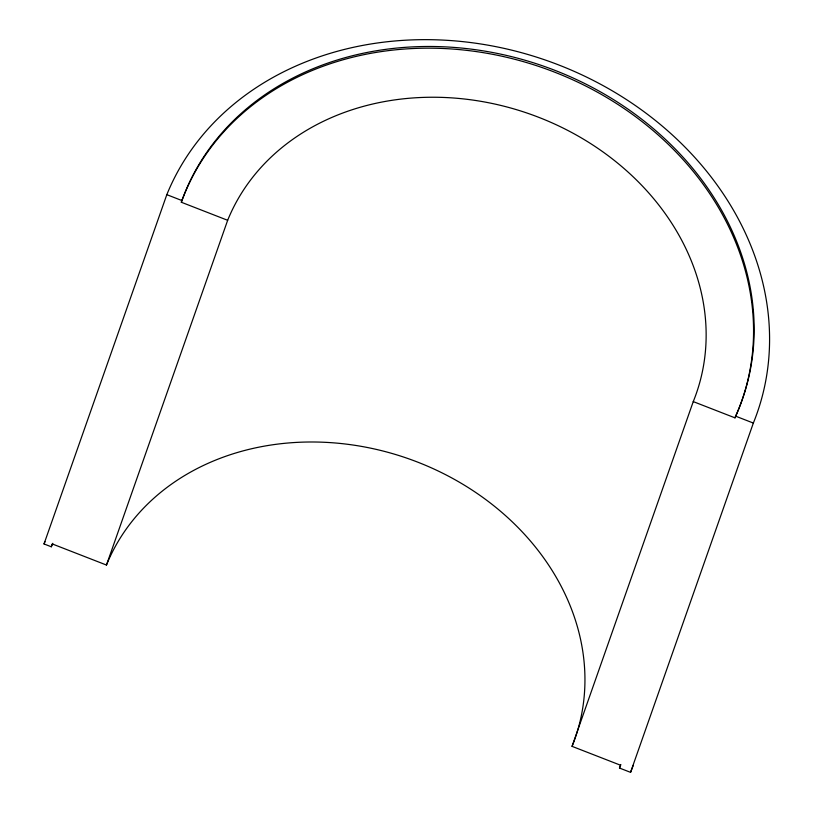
<?xml version="1.0" encoding="UTF-8"?>
<svg xmlns="http://www.w3.org/2000/svg" width="813" height="813" viewBox="0 0 813 813"><rect width="100%" height="100%" fill="white"/><g stroke="black" fill="none" stroke-linecap="round" stroke-linejoin="round"><path stroke-width="1.22" d="M44.024 543.948L166.817 194.663A314.794 263.016 19.4 0 1 559.07 65.091A314.794 263.016 19.4 0 1 753.346 423.065L630.553 772.35L619.486 768.041L620.482 765.206L572.057 746.354A249.886 208.778 19.4 0 0 417.841 462.191A249.886 208.778 19.4 0 0 106.462 565.045L52.296 543.948L51.3 546.783L44.024 543.948A314.794 263.016 19.4 0 1 44.969 541.661M735.592 416.154L734.993 417.852L693.255 401.602A249.886 208.778 19.4 0 0 539.039 117.438A249.886 208.778 19.4 0 0 227.66 220.293L181.319 202.244L181.919 200.547A297.314 248.412 19.4 0 1 555.33 70.507A297.314 248.412 19.4 0 1 735.592 416.154L753.346 423.065M106.462 565.045L227.66 220.293M572.057 746.354L693.255 401.602M166.817 194.663L181.919 200.547M620.858 764.555A304.946 254.784 19.4 0 1 619.486 768.041M51.3 546.783A304.946 254.784 19.4 0 1 52.743 543.328M633.246 765.399A314.794 263.016 19.4 0 1 630.553 772.35M181.319 202.244A297.314 248.412 19.4 0 1 554.74 72.205A297.314 248.412 19.4 0 1 734.993 417.852"/></g></svg>
